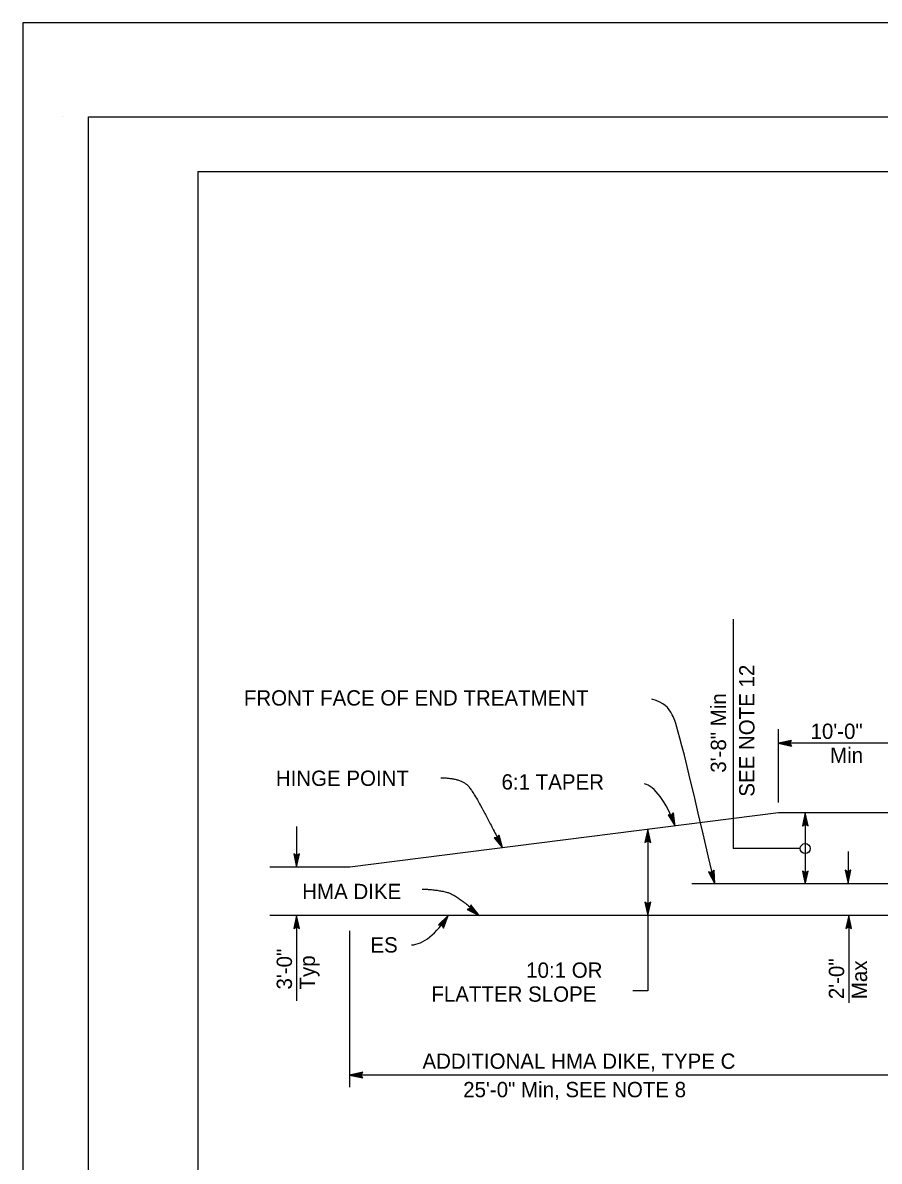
# Model space of a CAD drawing. Extents: x -893 to 867, y -474 to 712.
# Drawn here: x -893 to -502, y 191 to 712 of the extents above; entities that cross this region are included whole.
import ezdxf

# ---------------------------------------------------------------- set-up
doc = ezdxf.new("R2010")
doc.units = 0
for name, color, linetype in [('10 Sheet Format', 7, 'Continuous'), ('56 Stage 3 Anno', 7, 'Continuous'), ('57 Undefined', 7, 'Continuous'), ('60 Nongeo Data', 7, 'Continuous')]:
    doc.layers.add(name, color=color, linetype=linetype)

msp = doc.modelspace()

# ---------------------------------------------------------------- linework, layer by layer
at = {"layer": '10 Sheet Format'}
for p, q in [((-875.41, 668.96), (-875.41, 668.96)), ((-813.45, 643.96), (811.55, 643.96)), ((-813.45, 643.96), (-813.45, -406.04))]:
    msp.add_line(p, q, dxfattribs=at)
for points in [[(-893.45, -474.04), (866.55, -474.04), (866.55, 711.96), (-893.45, 711.96)], [(-863.43, 668.96), (836.57, 668.96), (836.57, -431.04), (-863.43, -431.04)], [(-863.43, 668.96), (836.57, 668.96), (836.57, -431.04), (-863.43, -431.04)]]:
    msp.add_lwpolyline(points, close=True, dxfattribs=at)
at = {"layer": '56 Stage 3 Anno'}
for p, q in [((-568.71, 439.28), (-568.71, 334.45)), ((-471.61, 382.58), (-548.01, 382.58)), ((-535.83, 350.72), (-535.83, 318.18)), ((-768.3, 344.5), (-768.3, 325.97)), ((-607.79, 343.17), (-609.12, 337.17)), ((-607.79, 341.78), (-608.76, 337.41)), ((-607.79, 340.41), (-608.41, 337.58)), ((-607.79, 339.03), (-608.05, 337.82)), ((-607.79, 343.17), (-607.79, 269.34)), ((-606.45, 337.17), (-607.79, 343.17)), ((-607.79, 343.17), (-607.79, 343.17)), ((-606.81, 337.39), (-607.79, 341.79)), ((-607.17, 337.62), (-607.79, 340.41)), ((-607.51, 337.8), (-607.79, 339.03)), ((-609.12, 337.17), (-607.79, 337.97)), ((-609.12, 337.17), (-609.12, 337.17)), ((-607.79, 337.97), (-606.45, 337.17)), ((-606.45, 337.17), (-606.45, 337.17)), ((-538.1, 334.45), (-568.71, 334.45)), ((-768.3, 331.17), (-769.64, 331.97)), ((-769.64, 331.97), (-769.64, 331.97)), ((-769.64, 331.97), (-768.3, 325.97)), ((-769.29, 331.75), (-768.3, 327.35)), ((-768.93, 331.52), (-768.3, 328.73)), ((-768.58, 331.34), (-768.31, 330.11)), ((-768.31, 330.11), (-768.04, 331.32)), ((-768.3, 325.97), (-766.97, 331.97)), ((-766.97, 331.97), (-768.3, 331.17)), ((-768.3, 327.36), (-767.33, 331.73)), ((-768.3, 328.73), (-767.68, 331.56)), ((-766.97, 331.97), (-766.97, 331.97)), ((-516.28, 333.08), (-516.28, 318.65)), ((-768.3, 325.97), (-768.3, 325.97)), ((-580.06, 323.79), (-580.06, 323.79)), ((-577.49, 324.48), (-577.49, 324.48)), ((-490.43, 318.34), (-587.72, 318.34)), ((-577.22, 318.34), (-577.22, 318.34)), ((-688.93, 307.12), (-690.4, 306.59)), ((-688.72, 308.66), (-688.93, 307.12)), ((-688.12, 306.46), (-688.89, 307.43)), ((-687.04, 305.59), (-688.84, 307.85)), ((-685.97, 304.73), (-688.76, 308.23)), ((-684.89, 303.85), (-688.72, 308.66)), ((-688.72, 308.66), (-688.72, 308.66)), ((-607.79, 309.05), (-609.13, 309.85)), ((-609.13, 309.85), (-609.13, 309.85)), ((-609.13, 309.85), (-607.79, 303.85)), ((-608.77, 309.63), (-607.79, 305.23)), ((-608.41, 309.4), (-607.79, 306.61)), ((-608.07, 309.22), (-607.79, 307.99)), ((-607.79, 303.85), (-606.46, 309.85)), ((-606.46, 309.85), (-607.79, 309.05)), ((-607.79, 305.24), (-606.82, 309.61)), ((-607.79, 306.61), (-607.17, 309.44)), ((-607.79, 307.99), (-607.53, 309.2)), ((-606.46, 309.85), (-606.46, 309.85)), ((-768.3, 303.85), (-769.63, 297.85)), ((-768.31, 302.46), (-769.27, 298.08)), ((-768.3, 303.85), (-768.3, 264.85)), ((-766.96, 297.85), (-768.3, 303.85)), ((-768.3, 303.85), (-768.3, 303.85)), ((-767.32, 298.06), (-768.3, 302.47)), ((-699.09, 303.85), (-703.43, 299.5)), ((-699.84, 302.68), (-703, 299.5)), ((-701.36, 298.44), (-699.83, 302.68)), ((-701.17, 298.07), (-699.09, 303.85)), ((-699.09, 303.85), (-699.09, 303.85)), ((-690.4, 306.59), (-690.4, 306.59)), ((-690.4, 306.59), (-684.89, 303.85)), ((-690.01, 306.73), (-685.97, 304.72)), ((-689.6, 306.86), (-687.04, 305.59)), ((-689.24, 307.02), (-688.12, 306.46)), ((-684.89, 303.85), (-684.89, 303.85)), ((-607.79, 303.85), (-607.79, 303.85)), ((-515.95, 303.85), (-515.95, 263.95)), ((-769.63, 297.85), (-768.3, 298.65)), ((-769.63, 297.85), (-769.63, 297.85)), ((-768.3, 301.09), (-768.93, 298.26)), ((-768.3, 299.7), (-768.57, 298.5)), ((-767.68, 298.3), (-768.3, 301.09)), ((-768.02, 298.47), (-768.3, 299.7)), ((-768.3, 298.65), (-766.96, 297.85)), ((-766.96, 297.85), (-766.96, 297.85)), ((-744.09, 296.87), (-744.09, 225.36)), ((-703.43, 299.5), (-703.43, 299.5)), ((-703.43, 299.5), (-701.88, 299.46)), ((-700.57, 301.52), (-702.61, 299.47)), ((-701.31, 300.35), (-702.18, 299.47)), ((-701.88, 299.46), (-701.17, 298.07)), ((-701.74, 299.16), (-701.31, 300.35)), ((-701.54, 298.83), (-700.57, 301.52)), ((-701.17, 298.07), (-701.17, 298.07)), ((-607.79, 269.34), (-614.59, 269.34)), ((-738.09, 232.23), (-744.09, 230.89)), ((-744.09, 230.89), (-744.09, 230.89)), ((-744.09, 230.89), (-738.09, 229.56)), ((-490.57, 230.89), (-744.09, 230.89)), ((-738.31, 231.87), (-742.71, 230.89)), ((-742.7, 230.89), (-738.33, 229.92)), ((-738.54, 231.51), (-741.33, 230.89)), ((-741.33, 230.89), (-738.51, 230.27)), ((-738.72, 231.17), (-739.95, 230.89)), ((-739.95, 230.89), (-738.74, 230.63)), ((-738.89, 230.89), (-738.09, 232.23)), ((-738.09, 229.56), (-738.89, 230.89)), ((-738.09, 232.23), (-738.09, 232.23)), ((-738.09, 229.56), (-738.09, 229.56))]:
    msp.add_line(p, q, dxfattribs=at)
for points in [[(-598.55, 349.87), (-595.33, 344.74), (-596.08, 350.75), (-596.33, 350.43), (-595.78, 346.04), (-598.15, 349.79), (-597.75, 349.71), (-596.24, 347.31), (-596.59, 350.12), (-596.85, 349.8), (-596.7, 348.59), (-597.35, 349.63), (-597.04, 349.57), (-596.08, 350.75), (-597.04, 349.57)], [(-534.51, 344.82), (-535.83, 350.72), (-537.14, 344.82), (-536.79, 345.03), (-535.83, 349.35), (-534.86, 345.03), (-535.21, 345.23), (-535.83, 348), (-536.44, 345.24), (-536.09, 345.45), (-535.82, 346.64), (-535.56, 345.44), (-535.83, 345.6), (-537.14, 344.82), (-535.83, 345.6)], [(-678.08, 339.37), (-674.13, 334.79), (-675.76, 340.61), (-675.97, 340.26), (-674.77, 336), (-677.67, 339.35), (-677.26, 339.34), (-675.41, 337.19), (-676.18, 339.91), (-676.39, 339.56), (-676.06, 338.38), (-676.86, 339.32), (-676.54, 339.3), (-675.76, 340.61), (-676.54, 339.3)], [(-580.06, 323.79), (-577.22, 318.34), (-577.49, 324.48), (-577.77, 324.18), (-577.57, 319.68), (-579.67, 323.67), (-579.27, 323.56), (-577.93, 321.01), (-578.06, 323.88), (-578.35, 323.58), (-578.29, 322.34), (-578.87, 323.45), (-578.56, 323.36), (-577.49, 324.48), (-578.56, 323.36)], [(-537.15, 324.09), (-535.83, 318.18), (-534.52, 324.09), (-534.87, 323.88), (-535.82, 319.55), (-536.8, 323.88), (-536.45, 323.67), (-535.83, 320.9), (-535.22, 323.67), (-535.56, 323.46), (-535.83, 322.26), (-536.1, 323.46), (-535.83, 323.3), (-534.52, 324.09), (-535.83, 323.3)], [(-517.6, 324.55), (-516.28, 318.65), (-514.97, 324.55), (-515.32, 324.34), (-516.28, 320.02), (-517.25, 324.34), (-516.9, 324.14), (-516.29, 321.37), (-515.67, 324.13), (-516.02, 323.92), (-516.29, 322.73), (-516.55, 323.93), (-516.28, 323.77), (-514.97, 324.55), (-516.28, 323.77)], [(-514.64, 297.94), (-515.95, 303.85), (-517.26, 297.94), (-516.91, 298.15), (-515.96, 302.48), (-514.99, 298.15), (-515.33, 298.36), (-515.95, 301.13), (-516.57, 298.36), (-516.22, 298.57), (-515.95, 299.77), (-515.68, 298.57), (-515.95, 298.73), (-517.26, 297.94), (-515.95, 298.73)]]:
    msp.add_lwpolyline(points, close=True, dxfattribs=at)
msp.add_circle((-535.83, 334.45), 2.27, dxfattribs=at)
for centre, major_axis, ratio, start_param, end_param in [((-603.95, 329.19), (7.19, -34.76), 0.353145, 1.960667, 3.00037), ((-707.01, 324.53), (11.34, 33.74), 0.451574, 3.303925, 4.211964)]:
    msp.add_ellipse(centre, major_axis=major_axis, ratio=ratio, start_param=start_param, end_param=end_param, dxfattribs=at)
for points, degree in [([(-577.22, 318.34), (-593.01, 387.03), (-596.6, 396.96), (-600.21, 401.04), (-605.89, 402.72)], 3), ([(-702.42, 366.77), (-692.69, 366.77), (-686.01, 358.14), (-674.13, 334.79)], 2)]:
    msp.add_open_spline(points, degree=degree, dxfattribs=at)
at = {"layer": '60 Nongeo Data'}
for p, q in [((-548.01, 355.49), (-548.01, 389.09)), ((-548.01, 350.72), (-744.02, 325.96)), ((-471.8, 350.72), (-548.01, 350.72)), ((-744.02, 325.96), (-780.53, 325.96)), ((-91.97, 303.85), (-780.53, 303.85))]:
    msp.add_line(p, q, dxfattribs=at)
msp.add_lwpolyline([(-542.11, 383.9), (-548.01, 382.58), (-542.11, 381.27), (-542.32, 381.62), (-546.64, 382.58), (-542.32, 383.55), (-542.52, 383.2), (-545.29, 382.58), (-542.53, 381.97), (-542.74, 382.32), (-543.93, 382.58), (-542.73, 382.85), (-542.9, 382.58), (-542.11, 381.27), (-542.9, 382.58)], close=True, dxfattribs=at)
msp.add_open_spline([(-710.94, 315.87), (-705.95, 315.87), (-694.8, 313.45), (-684.89, 303.85)], degree=2, dxfattribs=at)

# ---------------------------------------------------------------- texts
at = {"layer": '57 Undefined'}
for s, p in [('SEE NOTE 12', (-559.03, 358.14)), ('3\'-8" Min', (-572.03, 369.11)), ('3\'-0"', (-770.41, 269.98)), ('Typ', (-759.91, 269.98)), ('2\'-0"', (-518.06, 265.57)), ('Max', (-507.56, 265.57))]:
    msp.add_text(s, height=7, rotation=90, dxfattribs=at).set_placement(p)
for s, p in [('FRONT FACE OF END TREATMENT', (-792.42, 399.81)), ('10\'-0"', (-533.4, 384.55)), ('Min', (-524.47, 373.61)), ('HINGE POINT', (-777.8, 363.08)), ('6:1 TAPER', (-674.64, 361.4)), ('HMA DIKE', (-765.73, 311.31)), ('ES', (-734.55, 286.9)), ('10:1 OR', (-663.37, 275.35)), ('FLATTER SLOPE', (-706.7, 264.41)), ('ADDITIONAL HMA DIKE, TYPE C', (-710.78, 233.74)), ('25\'-0" Min, SEE NOTE 8', (-692.16, 220.74))]:
    msp.add_text(s, height=7, dxfattribs=at).set_placement(p)

doc.saveas('drawing.dxf')
